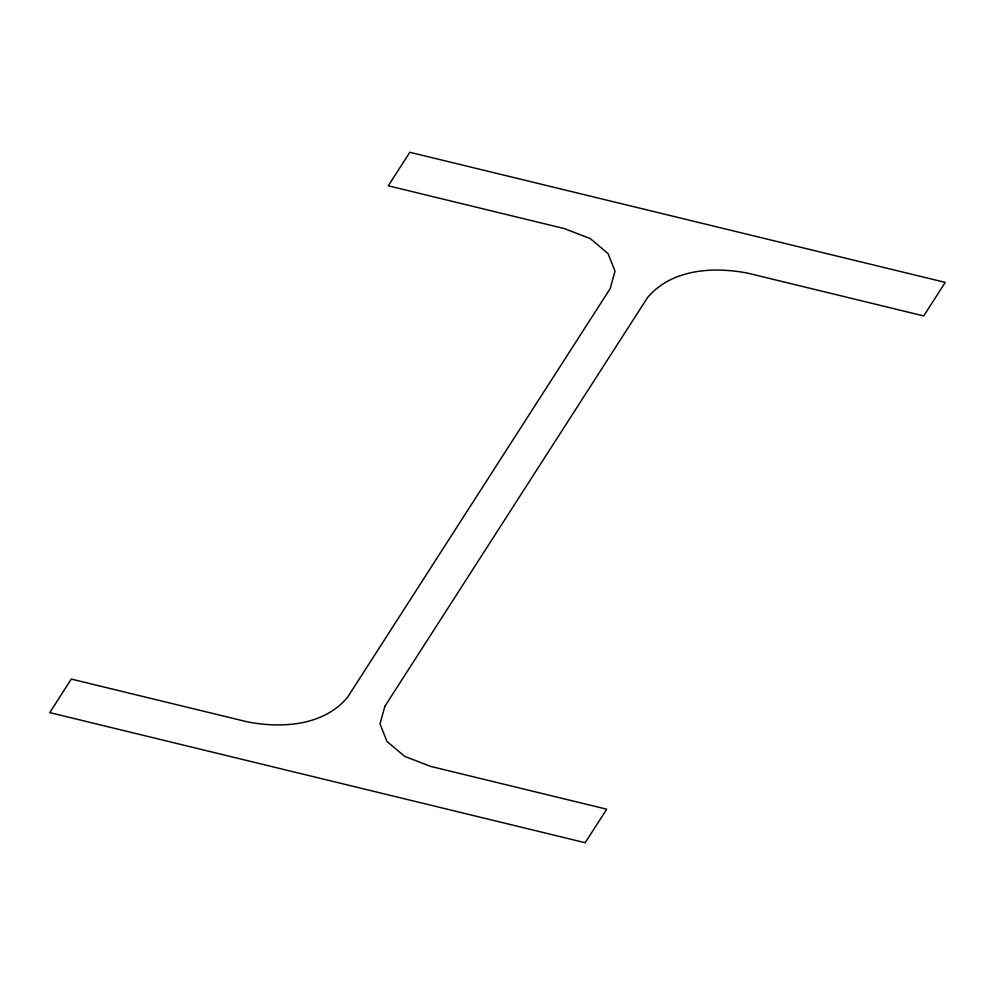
<?xml version="1.0" encoding="UTF-8"?>
<svg xmlns="http://www.w3.org/2000/svg" width="995" height="995" viewBox="0 0 995 995"><rect width="100%" height="100%" fill="white"/><g stroke="black" fill="none" stroke-linecap="round" stroke-linejoin="round"><path stroke-width="1.49" d="M384.866 706.313L379.99 723.875L386.968 741.449L404.704 756.374L430.524 766.374L606.726 809.196L585.172 842.715L49.75 712.607L71.292 679.075L247.494 721.897C281.908 728.489 323.524 726.002 347.578 697.259L610.134 288.687L615.01 271.125L608.032 253.551L590.296 238.626L564.476 228.626L388.274 185.804L409.828 152.285L945.25 282.393L923.708 315.925L747.506 273.103C713.092 266.511 671.476 268.998 647.422 297.741L384.866 706.313"/></g></svg>
